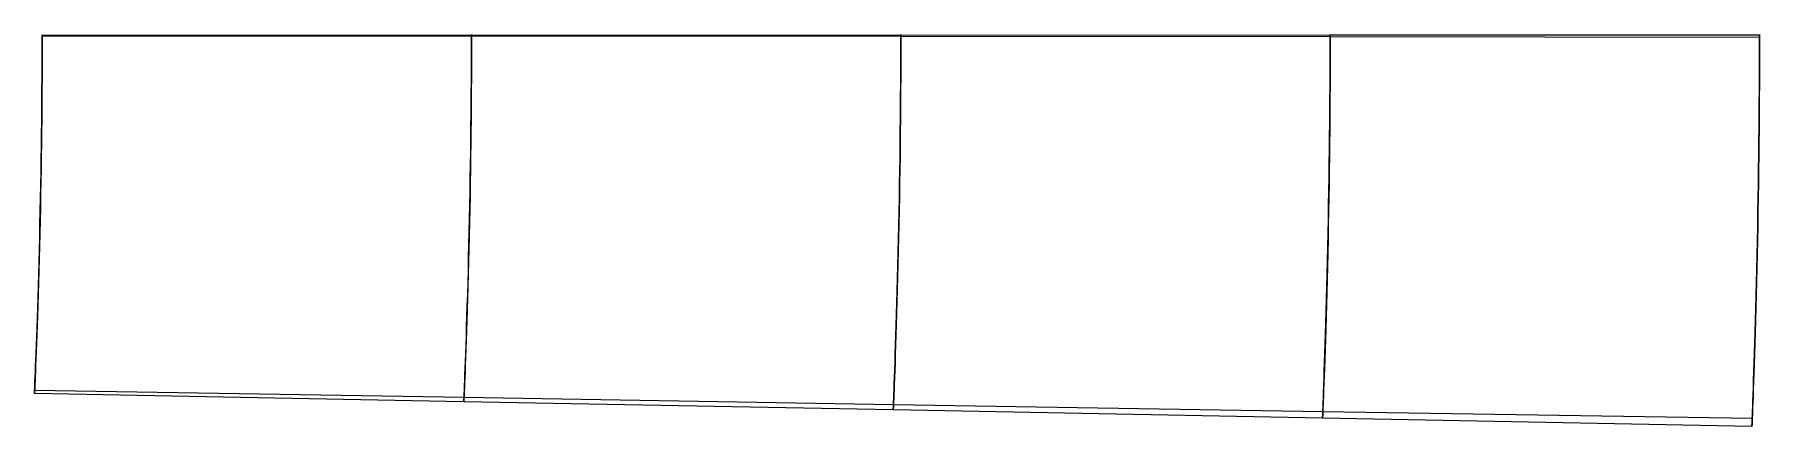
# Model space of a CAD drawing. Extents: x 319.7 to 385, y -14.8 to 0.
import ezdxf

# ---------------------------------------------------------------- set-up
doc = ezdxf.new("R2010")
doc.units = 0

msp = doc.modelspace()

# ---------------------------------------------------------------- linework, layer by layer
at = {"layer": '1', "color": 4}
for points in [[(319.999998, -0.035462, 2.596641), (319.999999, -0.030704, 2.593568), (319.999999, -0.02592, 2.591013), (319.999999, -0.021216, 2.589033), (320, -0.016692, 2.587671), (320, -0.012449, 2.586955), (320, -0.008579, 2.586903), (320, -0.005167, 2.587514), (320, -0.002286, 2.588775), (320, 0, 2.59066), (320, 0.001642, 2.593126), (320, 0.002603, 2.596121), (320, 0.002863, 2.599577), (320, 0.002417, 2.603422), (320, 0.001274, 2.607569), (320, -0.00054, 2.611929), (320, -0.002987, 2.616407), (320, -0.006012, 2.620905), (320, -0.009549, 2.625326)], [(336.249997, -0.0468, 1.950799), (336.249998, -0.04051, 1.946774), (336.249998, -0.034216, 1.943438), (336.249999, -0.028044, 1.94086), (336.249999, -0.022117, 1.939089), (336.25, -0.016554, 1.938162), (336.25, -0.011465, 1.938096), (336.25, -0.006952, 1.938893), (336.25, -0.003105, 1.940537), (336.25, 0, 1.942995), (336.25, 0.002301, 1.946218), (336.25, 0.003752, 1.950142), (336.25, 0.004325, 1.954689), (336.25, 0.004008, 1.959767), (336.25, 0.002808, 1.965277), (336.25, 0.000749, 1.971107), (336.25, -0.002128, 1.977143), (336.25, -0.005765, 1.983263), (336.25, -0.010089, 1.989346)], [(352.499995, -0.059095, 1.304915), (352.499996, -0.051142, 1.299898), (352.499997, -0.043219, 1.295758), (352.499998, -0.035471, 1.292568), (352.499999, -0.028038, 1.290387), (352.499999, -0.021056, 1.289255), (352.5, -0.014651, 1.289192), (352.5, -0.00894, 1.290199), (352.5, -0.004027, 1.292257), (352.5, 0, 1.29533), (352.5, 0.003067, 1.299361), (352.5, 0.005119, 1.304277), (352.5, 0.006119, 1.309989), (352.5, 0.006048, 1.316393), (352.5, 0.00491, 1.323372), (352.5, 0.002724, 1.3308), (352.5, -0.00047, 1.338542), (352.5, -0.004612, 1.346458), (352.5, -0.009629, 1.354403)], [(368.749993, -0.072311, 0.65891), (368.749995, -0.062573, 0.652881), (368.749996, -0.05291, 0.647926), (368.749997, -0.043482, 0.644126), (368.749998, -0.034445, 0.641545), (368.749999, -0.025949, 0.640224), (368.75, -0.018134, 0.640186), (368.75, -0.011129, 0.64143), (368.75, -0.005051, 0.643937), (368.75, 0, 0.647665), (368.75, 0.003941, 0.652551), (368.75, 0.006707, 0.658516), (368.75, 0.008252, 0.665459), (368.75, 0.008552, 0.673267), (368.75, 0.007602, 0.68181), (368.75, 0.005419, 0.690947), (368.75, 0.002037, 0.700527), (368.75, -0.002485, 0.710391), (368.75, -0.008073, 0.720378)], [(384.99999, -0.086427, 0.012713), (384.999993, -0.074789, 0.005668), (384.999995, -0.063279, -0.000096), (384.999996, -0.052071, -0.004492), (384.999998, -0.041335, -0.007456), (384.999999, -0.031231, -0.008941), (384.999999, -0.021913, -0.008927), (385, -0.01352, -0.007413), (385, -0.006179, -0.004422), (385, 0, 0), (385, 0.004924, 0.005787), (385, 0.00852, 0.012851), (385, 0.010733, 0.021086), (385, 0.011532, 0.030368), (385, 0.010905, 0.040557), (385, 0.008861, 0.0515), (385, 0.005432, 0.063033), (385, 0.000671, 0.074981), (385, -0.005352, 0.087166)]]:
    msp.add_polyline3d(points, dxfattribs=at)
at = {"layer": '1', "color": 7}
for points in [[(320, 0, -65), (320, 0, 0), (320, 0, 2.59066), (320, 0, 2.860521), (320, 0, 3.130381), (320, 0, 3.400242), (320, 0, 3.670103), (320, 0, 3.939963), (320, 0, 4.209824), (320, 0, 4.479685), (320, 0, 4.749545), (320, 0, 5.019406), (320, 0, 5.289267), (320, 0, 5.559127), (320, 0, 5.828988), (320, 0, 6.098849), (320, 0, 6.368709), (320, 0, 6.63857), (320, 0, 6.908431), (320, 0, 7.178291), (320, 0, 7.448152), (320, 0, 7.718013), (320, 0, 7.987873), (320, 0, 8.257734), (320, 0, 8.527595), (320, 0, 8.797455), (320, 0, 9.067316), (320, 0, 9.337177), (320, 0, 9.607037), (320, 0, 9.876898), (320, 0, 10.146759), (320, 0, 10.416619), (320, 0, 10.68648), (320, 0, 10.956341), (320, 0, 11.226201), (320, 0, 11.496062), (320, 0, 11.765923), (320, 0, 12.035783), (320, 0, 12.305644), (320, 0, 12.575505), (320, 0, 12.845365), (320, 0, 13.115226), (320, 0, 13.385087), (320, 0, 13.654947), (320, 0, 13.924808), (320, 0, 14.194669), (320, 0, 14.464529), (320, 0, 14.73439), (320, 0, 15.004251), (320, 0, 15.274111), (320, 0, 15.543972), (320, 0, 15.813833), (320, 0, 16.083693), (320, 0, 16.353554), (320, 0, 16.623415), (320, 0, 16.893275), (320, 0, 17.163136), (320, 0, 17.432997), (320, 0, 17.702857), (320, 0, 17.972718), (320, 0, 18.242579), (320, 0, 18.512439), (320, 0, 18.7823), (320, 0, 21), (320, 0, 86)], [(385, 0, -65), (385, 0, 0), (385, 0, 0.35), (385, 0, 0.7), (385, 0, 1.05), (385, 0, 1.4), (385, 0, 1.75), (385, 0, 2.1), (385, 0, 2.45), (385, 0, 2.8), (385, 0, 3.15), (385, 0, 3.5), (385, 0, 3.85), (385, 0, 4.2), (385, 0, 4.55), (385, 0, 4.9), (385, 0, 5.25), (385, 0, 5.6), (385, 0, 5.95), (385, 0, 6.3), (385, 0, 6.65), (385, 0, 7), (385, 0, 7.35), (385, 0, 7.7), (385, 0, 8.05), (385, 0, 8.4), (385, 0, 8.75), (385, 0, 9.1), (385, 0, 9.45), (385, 0, 9.8), (385, 0, 10.15), (385, 0, 10.5), (385, 0, 10.85), (385, 0, 11.2), (385, 0, 11.55), (385, 0, 11.9), (385, 0, 12.25), (385, 0, 12.6), (385, 0, 12.95), (385, 0, 13.3), (385, 0, 13.65), (385, 0, 14), (385, 0, 14.35), (385, 0, 14.7), (385, 0, 15.05), (385, 0, 15.4), (385, 0, 15.75), (385, 0, 16.1), (385, 0, 16.45), (385, 0, 16.8), (385, 0, 17.15), (385, 0, 17.5), (385, 0, 17.85), (385, 0, 18.2), (385, 0, 18.55), (385, 0, 18.9), (385, 0, 19.25), (385, 0, 19.6), (385, 0, 19.95), (385, 0, 20.3), (385, 0, 20.65), (385, 0, 21), (385, 0, 86)], [(319.999998, -0.035462, 2.596641), (336.249997, -0.0468, 1.950799), (352.499995, -0.059095, 1.304915), (368.749993, -0.072311, 0.65891), (384.99999, -0.086427, 0.012713)], [(320, -0.009549, 2.625326), (336.25, -0.010089, 1.989346), (352.5, -0.009629, 1.354403), (368.75, -0.008073, 0.720378), (385, -0.005352, 0.087166)], [(319.711575, -13.583409, 18.693116), (335.962842, -13.893561, 19.219578), (352.213636, -14.205804, 19.743757), (368.46401, -14.520196, 20.265628), (384.71401, -14.836792, 20.785208)], [(319.716411, -13.4691, 18.762828), (335.969182, -13.739406, 19.309154), (352.221595, -14.007066, 19.854257), (368.473707, -14.272, 20.398168), (384.725562, -14.53417, 20.940919)]]:
    msp.add_polyline3d(points, dxfattribs=at)
at = {"layer": '1', "color": 1}
for points in [[(319.711575, -13.583409, 18.693116), (319.713123, -13.546913, 18.625663), (319.715759, -13.484568, 18.510883), (319.719466, -13.396388, 18.349499), (319.724221, -13.282412, 18.142543), (319.729994, -13.142721, 17.891331), (319.736746, -12.977407, 17.59747), (319.74446, -12.785931, 17.263282), (319.753094, -12.568171, 16.891136), (319.762541, -12.325489, 16.482729), (319.772752, -12.057657, 16.041072), (319.783688, -11.764045, 15.569765), (319.795194, -11.447015, 15.070641), (319.807228, -11.105716, 14.547996), (319.819661, -10.741728, 14.004697), (319.832363, -10.356611, 13.443818), (319.845267, -9.950138, 12.869975), (319.858178, -9.526076, 12.28498), (319.871058, -9.083284, 11.694544), (319.883699, -8.626652, 11.099833), (319.89605, -8.155807, 10.50627), (319.90794, -7.675274, 9.915393), (319.919308, -7.185832, 9.331857), (319.93003, -6.691466, 8.75763), (319.94004, -6.194429, 8.196114), (319.949283, -5.697055, 7.650616), (319.95769, -5.203503, 7.122686), (319.965278, -4.713879, 6.617513), (319.971988, -4.234018, 6.134787), (319.977864, -3.763878, 5.679592), (319.982893, -3.30879, 5.251621), (319.987118, -2.871307, 4.852981), (319.990597, -2.453169, 4.486355), (319.99337, -2.05986, 4.150283), (319.995522, -1.692946, 3.846961), (319.997128, -1.35567, 3.576506), (319.998272, -1.051581, 3.338308), (319.999045, -0.781867, 3.133894), (319.999529, -0.549108, 2.96293), (319.999802, -0.35637, 2.824138), (319.999934, -0.205767, 2.716864), (319.999985, -0.098534, 2.641031), (319.999998, -0.035462, 2.596641)], [(335.962842, -13.893561, 19.219578), (335.96433, -13.857545, 19.147319), (335.966863, -13.796003, 19.024338), (335.970427, -13.708931, 18.851397), (335.975002, -13.59634, 18.629575), (335.980561, -13.458278, 18.360245), (335.98707, -13.294782, 18.045101), (335.994525, -13.105027, 17.686676), (336.002891, -12.888754, 17.287494), (336.012055, -12.647574, 16.849212), (336.021983, -12.381023, 16.375076), (336.032653, -12.087961, 15.869092), (336.043897, -11.771228, 15.332973), (336.055693, -11.429511, 14.771416), (336.067918, -11.064235, 14.187584), (336.080433, -10.677304, 13.58451), (336.093198, -10.267668, 12.967541), (336.105991, -9.839992, 12.338145), (336.118811, -9.391891, 11.703076), (336.131414, -8.929465, 11.06297), (336.143778, -8.451208, 10.424279), (336.155705, -7.962686, 9.788101), (336.167153, -7.463767, 9.160043), (336.177974, -6.959349, 8.541689), (336.188112, -6.451036, 7.937262), (336.197499, -5.941707, 7.3499), (336.206067, -5.435369, 6.78165), (336.213833, -4.931632, 6.23833), (336.220721, -4.437226, 5.71928), (336.226786, -3.951051, 5.230722), (336.231994, -3.479738, 4.77157), (336.236391, -3.025167, 4.344833), (336.240029, -2.589498, 3.953022), (336.24294, -2.17889, 3.594417), (336.24521, -1.794759, 3.271535), (336.246913, -1.440812, 2.984283), (336.248131, -1.121144, 2.73175), (336.248959, -0.836891, 2.515622), (336.249481, -0.59087, 2.335495), (336.249778, -0.386815, 2.18959), (336.249923, -0.227263, 2.076938), (336.249981, -0.113622, 1.997348), (336.249997, -0.0468, 1.950799)], [(352.213636, -14.205804, 19.743757), (352.215064, -14.170335, 19.666678), (352.217498, -14.109717, 19.535493), (352.220924, -14.023925, 19.35099), (352.225326, -13.912946, 19.114292), (352.230677, -13.776801, 18.82683), (352.236951, -13.615447, 18.49039), (352.244156, -13.427756, 18.107724), (352.252264, -13.213337, 17.681493), (352.261158, -12.974082, 17.213321), (352.270813, -12.70923, 16.706706), (352.281228, -12.417185, 16.166009), (352.292224, -12.101197, 15.59289), (352.303792, -11.759592, 14.992362), (352.315822, -11.393474, 14.367975), (352.328164, -11.00522, 13.72267), (352.340804, -10.59281, 13.062572), (352.353492, -10.162025, 12.388705), (352.366266, -9.708992, 11.708963), (352.378845, -9.241173, 11.023411), (352.39124, -8.755799, 10.339561), (352.403219, -8.259609, 9.658037), (352.414764, -7.751415, 8.985438), (352.425699, -7.237174, 8.322905), (352.435984, -6.717663, 7.675578), (352.445532, -6.196527, 7.046283), (352.454277, -5.677356, 6.437757), (352.462239, -5.159453, 5.85626), (352.469324, -4.650317, 5.30094), (352.475596, -4.147771, 4.779089), (352.481, -3.659881, 4.288811), (352.485587, -3.187604, 3.83418), (352.489399, -2.73381, 3.417307), (352.492463, -2.305161, 3.036398), (352.494863, -1.903, 2.69421), (352.496673, -1.531513, 2.390452), (352.497973, -1.195416, 2.123872), (352.498862, -0.89581, 1.89629), (352.499427, -0.6357, 1.707291), (352.49975, -0.419584, 1.554548), (352.499911, -0.250478, 1.436747), (352.499976, -0.129992, 1.353568), (352.499995, -0.059095, 1.304915)], [(368.46401, -14.520196, 20.265628), (368.465381, -14.48536, 20.183748), (368.467718, -14.425797, 20.044348), (368.471009, -14.34147, 19.848267), (368.475241, -14.232331, 19.596678), (368.480391, -14.098368, 19.291071), (368.486435, -13.93949, 18.933307), (368.493398, -13.754202, 18.52638), (368.501257, -13.542023, 18.07307), (368.509886, -13.305125, 17.574968), (368.519275, -13.042489, 17.035797), (368.529446, -12.751853, 16.460383), (368.540202, -12.437135, 15.850189), (368.551553, -12.096076, 15.210675), (368.5634, -11.729574, 14.545693), (368.575577, -11.340495, 13.858096), (368.588102, -10.925813, 13.154769), (368.600698, -10.492289, 12.436434), (368.613439, -10.034701, 11.711973), (368.626007, -9.561878, 10.980925), (368.638445, -9.069686, 10.251871), (368.65049, -8.566129, 9.524954), (368.662147, -8.04885, 8.807789), (368.673211, -7.525002, 8.101036), (368.68366, -6.994365, 7.410817), (368.693383, -6.461555, 6.739538), (368.702324, -5.929478, 6.090795), (368.710498, -5.397353, 5.471099), (368.717797, -4.873272, 4.879579), (368.724294, -4.354017, 4.324511), (368.72991, -3.849173, 3.803192), (368.734705, -3.358567, 3.320871), (368.738706, -2.886051, 2.879066), (368.741936, -2.438603, 2.476096), (368.74448, -2.017581, 2.114866), (368.746407, -1.627735, 1.794837), (368.747798, -1.274314, 1.514529), (368.748754, -0.958509, 1.275779), (368.749367, -0.683485, 1.078186), (368.74972, -0.454555, 0.918875), (368.749897, -0.275284, 0.796151), (368.74997, -0.147513, 0.709547), (368.749993, -0.072311, 0.65891)], [(384.71401, -14.836792, 20.785208), (384.715325, -14.802664, 20.698517), (384.717566, -14.744288, 20.550888), (384.720726, -14.661612, 20.343207), (384.724791, -14.554555, 20.076698), (384.729743, -14.423079, 19.752906), (384.735561, -14.26702, 19.373782), (384.742287, -14.084491, 18.94256), (384.7499, -13.874952, 18.462122), (384.758271, -13.640857, 17.934037), (384.7674, -13.380873, 17.362275), (384.777333, -13.092133, 16.75207), (384.787855, -12.779157, 16.104754), (384.798996, -12.439172, 15.426165), (384.810666, -12.072752, 14.720532), (384.822686, -11.683344, 13.990574), (384.835107, -11.266789, 13.243984), (384.847618, -10.831016, 12.481094), (384.860336, -10.369259, 11.711846), (384.872904, -9.891815, 10.935243), (384.885398, -9.393107, 10.16094), (384.897521, -8.882475, 9.388585), (384.909304, -8.356308, 8.626827), (384.920511, -7.823055, 7.875817), (384.931139, -7.281362, 7.142711), (384.941051, -6.736992, 6.429411), (384.950205, -6.191918, 5.740517), (384.958606, -5.645506, 5.082619), (384.966136, -5.106247, 4.454986), (384.972877, -4.569936, 3.866788), (384.978721, -4.047734, 3.314542), (384.983742, -3.538164, 2.804739), (384.987948, -3.046321, 2.338151), (384.99136, -2.579288, 1.913383), (384.99406, -2.138567, 1.533379), (384.996115, -1.729469, 1.197381), (384.997606, -1.357846, 0.903643), (384.998636, -1.025006, 0.653994), (384.9993, -0.734223, 0.448099), (384.999686, -0.491716, 0.282491), (384.999882, -0.30166, 0.155069), (384.999964, -0.166155, 0.065206), (384.99999, -0.086427, 0.012713)]]:
    msp.add_polyline3d(points, dxfattribs=at)
at = {"layer": '1', "color": 3}
for points in [[(320, -0.009549, 2.625326), (319.999994, -0.060017, 2.683592), (319.999967, -0.145904, 2.782805), (319.999889, -0.266709, 2.922468), (319.999722, -0.421804, 3.101748), (319.999417, -0.610909, 3.319014), (319.998913, -0.834195, 3.57177), (319.998141, -1.090885, 3.858206), (319.997031, -1.378363, 4.178116), (319.995506, -1.695957, 4.528888), (319.993483, -2.042313, 4.908361), (319.990894, -2.414071, 5.316154), (319.987649, -2.811497, 5.747933), (319.983689, -3.230874, 6.203196), (319.978964, -3.669101, 6.680547), (319.973403, -4.125716, 7.175857), (319.967011, -4.594794, 7.690064), (319.959734, -5.076252, 8.218393), (319.951619, -5.56429, 8.761255), (319.942667, -6.057234, 9.315119), (319.932923, -6.551699, 9.877922), (319.922454, -7.044381, 10.447431), (319.9113, -7.53392, 11.019733), (319.899584, -8.015995, 11.593391), (319.887347, -8.490309, 12.163675), (319.87476, -8.951979, 12.729598), (319.861857, -9.401714, 13.285822), (319.848842, -9.834543, 13.831506), (319.835773, -10.250756, 14.361909), (319.822828, -10.647012, 14.875145), (319.81012, -11.022113, 15.367896), (319.797755, -11.375226, 15.836792), (319.785913, -11.703421, 16.280106), (319.774647, -12.007293, 16.693917), (319.764109, -12.28473, 17.076382), (319.754424, -12.53429, 17.425437), (319.745642, -12.756346, 17.738115), (319.737858, -12.949997, 18.012575), (319.731169, -13.1141, 18.247412), (319.725637, -13.248291, 18.441038), (319.72131, -13.352307, 18.592122), (319.718226, -13.425951, 18.699629), (319.716411, -13.4691, 18.762828)], [(336.25, -0.010089, 1.989346), (336.249995, -0.059743, 2.05382), (336.249969, -0.144305, 2.163622), (336.249897, -0.263281, 2.318111), (336.249742, -0.416145, 2.516248), (336.249459, -0.602951, 2.755963), (336.248989, -0.824431, 3.03411), (336.248266, -1.07992, 3.348633), (336.247223, -1.366612, 3.69928), (336.245782, -1.684229, 4.08291), (336.243862, -2.031724, 4.496894), (336.241396, -2.405418, 4.940894), (336.238291, -2.806081, 5.410009), (336.234484, -3.230238, 5.903237), (336.229928, -3.673942, 6.419736), (336.224539, -4.137856, 6.954228), (336.218331, -4.614827, 7.508403), (336.211238, -5.105507, 8.076728), (336.203307, -5.603447, 8.65983), (336.194543, -6.106676, 9.254244), (336.18498, -6.612219, 9.857302), (336.174694, -7.11601, 10.467145), (336.163705, -7.61749, 11.079033), (336.152151, -8.111334, 11.692034), (336.14005, -8.598212, 12.300527), (336.127596, -9.072041, 12.904119), (336.11479, -9.53469, 13.496509), (336.101866, -9.979903, 14.077476), (336.088855, -10.408839, 14.641528), (336.075956, -10.817323, 15.187115), (336.063271, -11.204492, 15.710501), (336.050908, -11.569357, 16.208257), (336.039059, -11.908536, 16.67872), (336.027764, -12.223112, 17.117534), (336.017188, -12.510483, 17.522974), (336.007463, -12.768985, 17.892948), (335.998633, -12.999272, 18.224205), (335.990795, -13.200319, 18.514847), (335.984057, -13.37072, 18.7635), (335.978482, -13.510073, 18.968501), (335.974121, -13.618101, 19.128449), (335.971012, -13.694591, 19.242257), (335.969182, -13.739406, 19.309154)], [(352.5, -0.009629, 1.354403), (352.499995, -0.058197, 1.425267), (352.499972, -0.140892, 1.545853), (352.499906, -0.25729, 1.715434), (352.499765, -0.406998, 1.932746), (352.499505, -0.590463, 2.19525), (352.499071, -0.809078, 2.499097), (352.498399, -1.062247, 2.842041), (352.497426, -1.346995, 3.223756), (352.496075, -1.663524, 3.640526), (352.494263, -2.01111, 4.089268), (352.491926, -2.38584, 4.569595), (352.488968, -2.788822, 5.076228), (352.485319, -3.217119, 5.607433), (352.480939, -3.665694, 6.163082), (352.475729, -4.136476, 6.736717), (352.469709, -4.621073, 7.330707), (352.462804, -5.120746, 7.93893), (352.455059, -5.628591, 8.562034), (352.446485, -6.142076, 9.196819), (352.4371, -6.658864, 9.839867), (352.426992, -7.173939, 10.489799), (352.416159, -7.6877, 11.140985), (352.404758, -8.193673, 11.793039), (352.39278, -8.693616, 12.439432), (352.380441, -9.180114, 13.080391), (352.367713, -9.656349, 13.708613), (352.354858, -10.114529, 14.3246), (352.341882, -10.556905, 14.922011), (352.329004, -10.978301, 15.499684), (352.316312, -11.378313, 16.05342), (352.303924, -11.755638, 16.579814), (352.292041, -12.106526, 17.077192), (352.280688, -12.432482, 17.540826), (352.270046, -12.730459, 17.969063), (352.260257, -12.998511, 18.359794), (352.251354, -13.237585, 18.709499), (352.243439, -13.44655, 19.016204), (352.236632, -13.623707, 19.278566), (352.230998, -13.768594, 19.494859), (352.226589, -13.88092, 19.663611), (352.223446, -13.960459, 19.783679), (352.221595, -14.007066, 19.854257)], [(368.75, -0.008073, 0.720378), (368.749996, -0.055216, 0.797709), (368.749975, -0.135511, 0.92926), (368.749916, -0.248592, 1.114183), (368.749789, -0.39423, 1.350966), (368.749554, -0.573339, 1.636564), (368.749158, -0.788026, 1.966422), (368.74854, -1.037744, 2.338128), (368.747639, -1.31948, 2.75116), (368.74638, -1.633827, 3.20134), (368.744682, -1.98048, 3.685071), (368.742477, -2.355386, 4.201833), (368.739672, -2.759805, 4.746145), (368.736188, -3.191623, 5.315351), (368.73199, -3.644504, 5.910146), (368.726964, -4.121737, 6.52289), (368.721136, -4.613727, 7.156554), (368.714423, -5.122174, 7.804591), (368.706867, -5.639943, 8.467483), (368.698483, -6.163678, 9.142467), (368.689275, -6.691887, 9.825271), (368.679341, -7.218438, 10.515059), (368.668659, -7.744815, 11.20528), (368.657403, -8.263279, 11.896125), (368.645535, -8.776777, 12.580143), (368.6333, -9.276458, 13.258193), (368.620634, -9.766806, 13.922028), (368.607831, -10.238641, 14.57272), (368.594867, -10.695151, 15.20322), (368.581989, -11.130132, 15.812742), (368.56927, -11.543651, 16.396621), (368.556831, -11.934189, 16.951408), (368.54489, -12.297411, 17.475534), (368.533454, -12.635491, 17.96377), (368.522722, -12.944725, 18.414634), (368.512845, -13.222921, 18.825978), (368.503848, -13.471317, 19.194011), (368.495837, -13.688703, 19.516665), (368.488944, -13.873029, 19.792655), (368.483236, -14.023801, 20.020171), (368.478769, -14.140708, 20.197667), (368.475582, -14.223497, 20.323953), (368.473707, -14.272, 20.398168)], [(385, -0.005352, 0.087166), (384.999997, -0.050727, 0.17102), (384.999979, -0.12809, 0.313711), (384.999927, -0.237118, 0.514211), (384.999815, -0.37778, 0.770748), (384.999605, -0.551516, 1.079741), (384.999247, -0.761248, 1.435887), (384.998685, -1.006426, 1.836652), (384.997859, -1.284031, 2.281296), (384.996696, -1.595128, 2.765136), (384.995113, -1.939828, 3.284091), (384.993045, -2.314071, 3.837391), (384.990398, -2.719069, 4.419531), (384.987082, -3.153789, 5.026776), (384.983071, -3.610435, 5.660709), (384.978235, -4.093711, 6.31254), (384.972603, -4.592881, 6.985746), (384.966088, -5.10989, 7.673516), (384.958722, -5.637604, 8.376004), (384.950531, -6.171601, 9.091019), (384.941498, -6.711403, 9.81336), (384.931738, -7.249627, 10.542786), (384.921203, -7.78895, 11.2718), (384.910084, -8.320279, 12.001187), (384.898319, -8.84781, 12.722566), (384.886176, -9.361179, 13.437444), (384.873559, -9.866277, 14.136608), (384.860792, -10.352327, 14.82178), (384.847825, -10.823647, 15.485121), (384.834929, -11.27287, 16.126263), (384.822161, -11.700628, 16.740038), (384.809651, -12.105055, 17.32302), (384.797631, -12.481299, 17.87369), (384.786092, -12.832138, 18.38637), (384.775248, -13.153265, 18.859699), (384.765263, -13.442182, 19.291514), (384.756155, -13.700418, 19.67776), (384.74803, -13.926718, 20.016258), (384.741034, -14.118653, 20.305777), (384.735241, -14.275664, 20.544437), (384.730703, -14.397424, 20.730624), (384.727467, -14.483656, 20.863088), (384.725562, -14.53417, 20.940919)]]:
    msp.add_polyline3d(points, dxfattribs=at)
at = {"layer": '1', "color": 2}
for points in [[(319.716411, -13.4691, 18.762828), (319.716111, -13.476226, 18.77159), (319.715752, -13.484722, 18.779028), (319.715346, -13.494347, 18.784933), (319.714904, -13.504827, 18.789137), (319.714437, -13.515866, 18.79152), (319.71396, -13.527151, 18.792016), (319.713485, -13.538361, 18.79061), (319.713027, -13.549177, 18.78734), (319.712598, -13.559292, 18.7823), (319.712211, -13.568417, 18.775631), (319.711877, -13.576294, 18.767523), (319.711605, -13.582697, 18.758205), (319.711403, -13.587444, 18.747942), (319.711278, -13.590398, 18.737024), (319.711232, -13.591475, 18.725763), (319.711267, -13.590645, 18.714478), (319.711383, -13.587931, 18.703492), (319.711575, -13.583409, 18.693116)], [(335.969182, -13.739406, 19.309154), (335.968801, -13.748713, 19.32082), (335.968346, -13.759832, 19.33077), (335.967829, -13.772455, 19.338729), (335.967264, -13.786229, 19.344473), (335.966667, -13.800769, 19.347843), (335.966054, -13.815671, 19.348745), (335.965444, -13.830519, 19.347152), (335.964851, -13.844896, 19.343108), (335.964295, -13.858401, 19.336725), (335.963789, -13.870655, 19.32818), (335.963349, -13.881315, 19.317712), (335.962986, -13.890081, 19.30561), (335.962712, -13.896708, 19.292214), (335.962534, -13.901009, 19.277897), (335.962458, -13.902861, 19.263059), (335.962484, -13.902214, 19.248115), (335.962614, -13.899085, 19.233485), (335.962842, -13.893561, 19.219578)], [(352.221595, -14.007066, 19.854257), (352.221131, -14.01874, 19.86911), (352.220575, -14.032707, 19.881828), (352.219942, -14.048584, 19.892063), (352.219249, -14.065938, 19.899534), (352.218516, -14.084291, 19.904037), (352.217761, -14.103141, 19.905446), (352.217007, -14.121968, 19.903724), (352.216273, -14.140257, 19.898915), (352.21558, -14.157502, 19.89115), (352.214948, -14.173229, 19.880641), (352.214393, -14.187003, 19.867675), (352.213932, -14.198445, 19.852607), (352.213578, -14.207237, 19.83585), (352.21334, -14.213135, 19.817865), (352.213225, -14.215977, 19.799145), (352.213237, -14.215683, 19.780207), (352.213375, -14.212261, 19.761573), (352.213636, -14.205804, 19.743757)], [(368.473707, -14.272, 20.398168), (368.473155, -14.28624, 20.416489), (368.472493, -14.303289, 20.432227), (368.47174, -14.32269, 20.444958), (368.470914, -14.34392, 20.454338), (368.470038, -14.366405, 20.460115), (368.469135, -14.38954, 20.462132), (368.46823, -14.412698, 20.460333), (368.467347, -14.435253, 20.454764), (368.46651, -14.456595, 20.445575), (368.465743, -14.476144, 20.433011), (368.465066, -14.493369, 20.417409), (368.464498, -14.507802, 20.399188), (368.464055, -14.519049, 20.378842), (368.463749, -14.526805, 20.356918), (368.463589, -14.530856, 20.33401), (368.46358, -14.531093, 20.310739), (368.463721, -14.527507, 20.287737), (368.46401, -14.520196, 20.265628)], [(384.725562, -14.53417, 20.940919), (384.724919, -14.551185, 20.962987), (384.724147, -14.571562, 20.981993), (384.723268, -14.594762, 20.997434), (384.722303, -14.620169, 21.008901), (384.721279, -14.647111, 21.016089), (384.720221, -14.67487, 21.018808), (384.719158, -14.70271, 21.016982), (384.718118, -14.72989, 21.010658), (384.71713, -14.755685, 21), (384.716219, -14.779406, 20.985289), (384.715411, -14.800419, 20.966913), (384.714728, -14.818162, 20.945357), (384.714189, -14.832159, 20.921194), (384.713808, -14.842035, 20.895065), (384.713596, -14.847523, 20.867665), (384.713559, -14.848476, 20.839726), (384.713699, -14.844867, 20.811993), (384.71401, -14.836792, 20.785208)]]:
    msp.add_polyline3d(points, dxfattribs=at)

doc.saveas('drawing.dxf')
